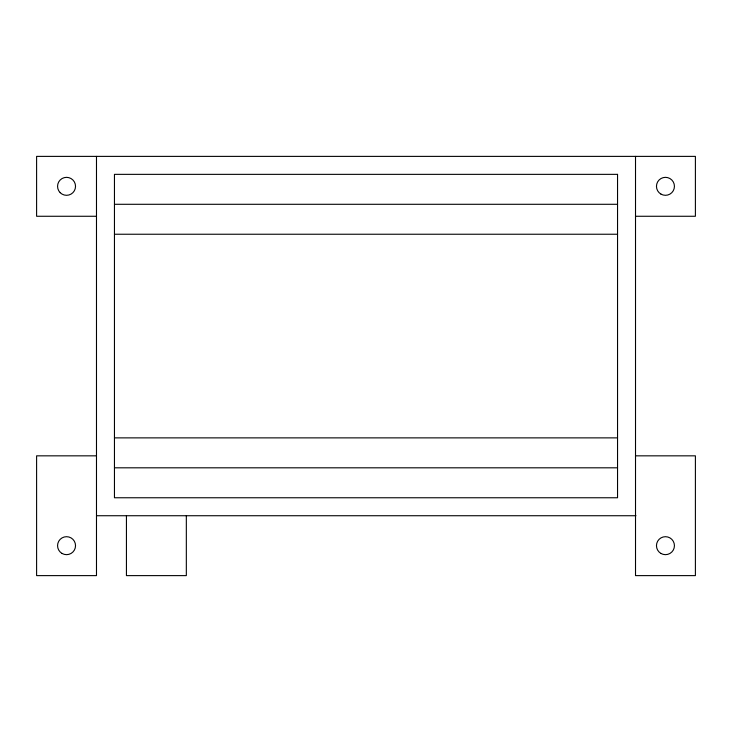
<?xml version="1.0" encoding="UTF-8"?>
<svg xmlns="http://www.w3.org/2000/svg" width="732" height="732" viewBox="0 0 732 732"><rect width="100%" height="100%" fill="white"/><g stroke="black" fill="none" stroke-linecap="round" stroke-linejoin="round"><path stroke-width="1.1" d="M114.457 204.292L617.543 204.292M96.487 216.269L36.6 216.269L36.6 156.383L695.4 156.383L695.4 216.269L635.513 216.269M114.457 234.24L617.543 234.24M114.457 437.873L617.543 437.873M96.487 455.835L36.6 455.835L36.6 575.617L96.487 575.617L96.487 156.383M635.513 455.835L695.4 455.835L695.4 575.617L635.513 575.617L635.513 156.383M114.457 467.812L617.543 467.812M96.487 515.731L635.971 515.731M186.331 515.731L186.331 575.617L126.435 575.617L126.435 515.731M617.543 174.353L114.457 174.353L114.457 497.76L617.543 497.76L617.543 174.353M60.189 192.681A8.985 8.985 0 0 0 75.222 188.655A8.985 8.985 0 0 0 64.224 177.647A8.985 8.985 0 0 0 60.189 192.681M660.959 194.108A8.985 8.985 0 0 0 674.437 186.331A8.985 8.985 0 0 0 660.959 178.544A8.985 8.985 0 0 0 660.959 194.108M62.055 553.456A8.985 8.985 0 0 0 75.533 545.669A8.985 8.985 0 0 0 62.055 537.892A8.985 8.985 0 0 0 62.055 553.456M660.959 553.456A8.985 8.985 0 0 0 674.437 545.669A8.985 8.985 0 0 0 660.959 537.892A8.985 8.985 0 0 0 660.959 553.456"/></g></svg>
